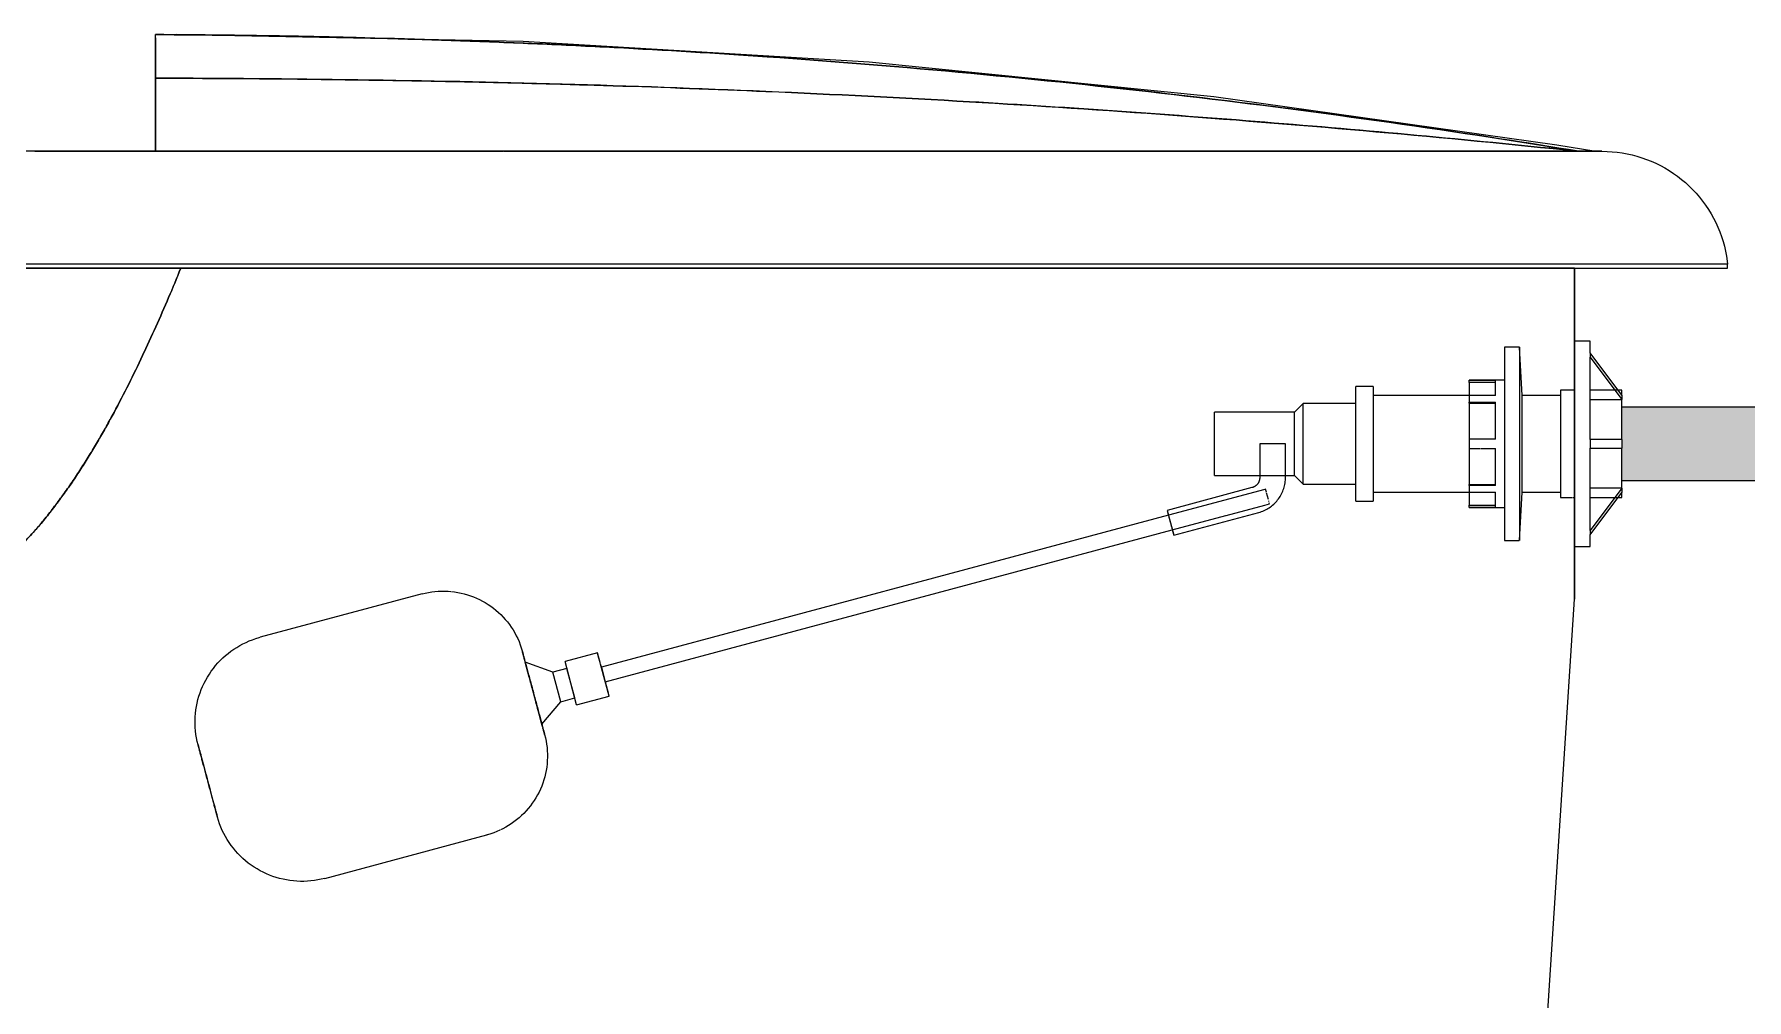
# Model space of a CAD drawing. Header units: metres. Extents: x -24.8 to 3.4, y -2.1 to 25.8.
# Drawn here: x -4.032 to -3.447, y 3.83 to 4.16 of the extents above; entities that cross this region are included whole.
import ezdxf

# ---------------------------------------------------------------- set-up
doc = ezdxf.new("R2010")
doc.units = ezdxf.units.M
doc.layers.add('P-PIPE', color=7, linetype='Continuous', lineweight=5)
doc.layers.add('P-SANR-FIXT', color=7, linetype='Continuous', lineweight=5)

# ---------------------------------------------------------------- blocks, each defined once
blk = doc.blocks.new('Caixa D_Água de Fibra de Vidro - Fortlev - 500 L-3640297-BB')
at = {"layer": 'P-SANR-FIXT', "color": 254, "true_color": 0xd2d2d2}
for p, q in [((-10.31741, 4.15883), (-10.31741, 4.14497)), ((-10.3101, 4.16), (-10.30469, 4.15989)), ((-10.2994, 4.15979), (-10.29607, 4.15972)), ((-10.31741, 4.12), (-10.35865, 4.12)), ((-10.23753, 4.12), (-10.31741, 4.12)), ((-10.19862, 4.12), (-10.23746, 4.12)), ((-10.12419, 4.12), (-10.19844, 4.12)), ((-10.02348, 4.12), (-10.12419, 4.12)), ((-9.93821, 4.12), (-10.02348, 4.12)), ((-9.8384, 4.12), (-9.93806, 4.12)), ((-9.83108, 4.12), (-9.8384, 4.12)), ((-9.83203, 4.12), (-9.8315, 4.12)), ((-9.8266, 4.12), (-9.83108, 4.12)), ((-9.8251, 4.12), (-9.8266, 4.12)), ((-10.49149, 4.08), (-10.30871, 4.08)), ((-9.83241, 4.08), (-10.30871, 4.08)), ((-9.83216, 4.08), (-9.7801, 4.08)), ((-9.90121, 4.03963), (-9.90721, 4.03963)), ((-9.90721, 4.02), (-9.90721, 4.03963)), ((-9.90121, 4.03963), (-9.90121, 4.02)), ((-9.92521, 4.03376), (-9.92815, 4.03082)), ((-9.90721, 4.03376), (-9.92521, 4.03376)), ((-9.92521, 4.02), (-9.92521, 4.03376)), ((-9.92815, 4.03082), (-9.95541, 4.03082)), ((-9.95541, 4.02), (-9.95541, 4.03082)), ((-9.92815, 4.02), (-9.92815, 4.03082)), ((-9.95541, 4.00918), (-9.95541, 4.02)), ((-9.92815, 4.00918), (-9.92815, 4.02)), ((-9.92521, 4.00624), (-9.92521, 4.02)), ((-9.90721, 4.00037), (-9.90721, 4.02)), ((-9.90121, 4.02), (-9.90121, 4.00037)), ((-9.95541, 4.00918), (-9.95065, 4.00918)), ((-9.95058, 4.00918), (-9.92815, 4.00918)), ((-9.94001, 4.01401), (-9.94001, 4.00847)), ((-9.93122, 4.00847), (-9.93122, 4.01401)), ((-9.92815, 4.00918), (-9.92521, 4.00624)), ((-9.94265, 4.00503), (-9.97168, 3.99725)), ((-9.9313, 4.00713), (-9.93125, 4.00762)), ((-9.92521, 4.00624), (-9.90721, 4.00624)), ((-9.97168, 3.99725), (-9.97054, 3.99301)), ((-9.93829, 3.99903), (-9.93665, 3.99947)), ((-9.90721, 4.00037), (-9.90121, 4.00037)), ((-9.97123, 3.99559), (-10.16498, 3.94367)), ((-9.97054, 3.99301), (-9.9694, 3.98877)), ((-9.9694, 3.98877), (-9.94037, 3.99655)), ((-10.16364, 3.93865), (-9.96988, 3.99057)), ((-10.22625, 3.96873), (-10.2816, 3.9539)), ((-10.1816, 3.94194), (-10.191, 3.94536)), ((-10.16629, 3.94856), (-10.1774, 3.94558)), ((-10.17344, 3.93079), (-10.1774, 3.94558)), ((-10.1653, 3.94486), (-10.16629, 3.94856)), ((-10.16233, 3.93376), (-10.16525, 3.94466)), ((-10.17677, 3.94324), (-10.1816, 3.94194)), ((-10.1789, 3.93184), (-10.1816, 3.94194)), ((-10.1789, 3.93184), (-10.17407, 3.93314)), ((-10.17344, 3.93079), (-10.16233, 3.93376)), ((-10.18532, 3.92418), (-10.1789, 3.93184)), ((-10.18487, 3.92248), (-10.18495, 3.92277)), ((-10.19228, 3.89293), (-10.19311, 3.89218)), ((-10.18997, 3.89537), (-10.1907, 3.89452)), ((-10.25952, 3.87149), (-10.20417, 3.88632))]:
    blk.add_line(p, q, dxfattribs=at)
at = {"layer": 'P-SANR-FIXT', "color": 7, "true_color": 0xefefef}
for p, q in [((-10.31741, 4.15883), (-10.31741, 4.14497)), ((-10.31741, 4.12), (-10.35865, 4.12)), ((-10.23747, 4.12), (-10.31741, 4.12)), ((-10.19853, 4.12), (-10.2374, 4.12)), ((-10.07873, 4.12), (-10.19835, 4.12)), ((-10.04884, 4.12), (-10.07873, 4.12)), ((-9.99351, 4.12), (-10.04884, 4.12)), ((-9.93808, 4.12), (-9.99351, 4.12)), ((-9.84641, 4.12), (-9.93794, 4.12)), ((-9.83108, 4.12), (-9.84632, 4.12)), ((-9.8251, 4.12), (-9.83108, 4.12)), ((-10.5236, 4.08), (-9.9935, 4.08)), ((-10.5236, 4.08), (-10.23651, 4.08)), ((-9.93154, 4.08147), (-10.4001, 4.08147)), ((-10.23651, 4.08), (-10.1226, 4.08)), ((-10.1226, 4.08), (-10.0226, 4.08)), ((-10.0226, 4.08), (-9.9935, 4.08)), ((-9.99326, 4.08), (-9.8513, 4.08)), ((-9.99326, 4.08), (-9.91946, 4.08)), ((-9.7801, 4.08147), (-9.93154, 4.08147)), ((-9.91946, 4.08), (-9.84665, 4.08)), ((-9.8513, 4.08), (-9.8451, 4.08)), ((-9.84665, 4.08), (-9.8451, 4.08)), ((-9.83241, 4.08), (-9.84477, 4.08)), ((-9.84475, 4.08), (-9.83216, 4.08)), ((-9.90721, 4.03388), (-9.90721, 4.03963)), ((-9.90121, 4.03963), (-9.90121, 4.0368)), ((-9.90721, 4.02), (-9.90721, 4.03376)), ((-9.95541, 4.02), (-9.95541, 4.03082)), ((-9.95541, 4.00918), (-9.95541, 4.02)), ((-9.94001, 4.02), (-9.94001, 4.01401)), ((-9.93122, 4.01401), (-9.93122, 4.02)), ((-9.90721, 4.01474), (-9.90721, 4.02)), ((-9.90721, 4.00624), (-9.90721, 4.01474)), ((-9.93829, 4.00442), (-9.97123, 3.99559)), ((-9.93799, 4.0045), (-9.93828, 4.00442)), ((-9.9379, 4.00416), (-9.93799, 4.0045)), ((-9.93772, 4.00347), (-9.93789, 4.00412)), ((-9.93704, 4.00095), (-9.93765, 4.00324)), ((-9.90721, 4.00037), (-9.90721, 4.00612)), ((-9.90121, 4.0032), (-9.90121, 4.00037)), ((-9.97168, 3.99725), (-9.97124, 3.99561)), ((-9.95151, 3.99549), (-9.93829, 3.99903)), ((-9.93686, 4.00027), (-9.93694, 4.00058)), ((-9.93665, 3.99947), (-9.93674, 3.99981)), ((-9.96988, 3.99057), (-9.95156, 3.99548)), ((-9.96988, 3.99056), (-9.9694, 3.98877)), ((-10.18962, 3.94022), (-10.191, 3.94536)), ((-10.17682, 3.94341), (-10.1774, 3.94558)), ((-10.16603, 3.94757), (-10.16629, 3.94856)), ((-10.1653, 3.94486), (-10.16603, 3.94757)), ((-10.165, 3.94374), (-10.16525, 3.94466)), ((-10.18674, 3.92948), (-10.18958, 3.94007)), ((-10.17407, 3.93314), (-10.17677, 3.94324)), ((-10.16498, 3.94367), (-10.16364, 3.93865)), ((-10.1626, 3.93476), (-10.16362, 3.93859)), ((-10.17344, 3.93079), (-10.17402, 3.93296)), ((-10.16233, 3.93376), (-10.1626, 3.93476)), ((-10.18532, 3.92418), (-10.1867, 3.92932))]:
    blk.add_line(p, q, dxfattribs=at)
at = {"layer": 'P-SANR-FIXT', "color": 8, "true_color": 0x808080}
for p, q in [((-10.30469, 4.15989), (-10.2994, 4.15979)), ((-9.7801, 4.08147), (-11.0201, 4.08147)), ((-11.0201, 4.08), (-9.7801, 4.08)), ((-9.7801, 4.08), (-9.7801, 4.08147)), ((-9.84385, 3.79), (-9.83241, 3.96696))]:
    blk.add_line(p, q, dxfattribs=at)
at = {"layer": 'P-SANR-FIXT', "color": 7, "true_color": 0xf9f9f9}
for p, q in [((-10.74632, 4.08), (-9.9935, 4.08)), ((-10.30871, 4.08), (-10.49149, 4.08)), ((-10.05406, 4.08), (-10.30871, 4.08)), ((-10.02274, 4.08), (-10.0538, 4.08)), ((-9.99351, 4.08), (-10.0226, 4.08)), ((-9.96625, 4.08), (-9.99325, 4.08)), ((-9.99323, 4.08), (-9.84475, 4.08)), ((-9.84477, 4.08), (-9.96618, 4.08)), ((-9.92521, 4.02), (-9.92521, 4.03376)), ((-9.90721, 4.02991), (-9.90721, 4.03377)), ((-9.90721, 4.02766), (-9.90721, 4.03376)), ((-9.92815, 4.02), (-9.92815, 4.03082)), ((-9.90721, 4.02751), (-9.90721, 4.02965)), ((-9.90721, 4.02), (-9.90721, 4.02764)), ((-9.90721, 4.02), (-9.90721, 4.0275)), ((-9.93562, 4.02), (-9.94001, 4.02)), ((-9.93122, 4.02), (-9.93562, 4.02)), ((-9.92815, 4.00918), (-9.92815, 4.02)), ((-9.92521, 4.00624), (-9.92521, 4.02)), ((-9.90721, 4.0125), (-9.90721, 4.02)), ((-9.90721, 4.01236), (-9.90721, 4.02)), ((-9.90721, 4.00623), (-9.90721, 4.01249)), ((-9.90721, 4.00624), (-9.90721, 4.01234)), ((-9.9379, 4.00416), (-9.93799, 4.0045)), ((-9.93772, 4.00347), (-9.93789, 4.00412)), ((-9.93704, 4.00095), (-9.93765, 4.00324)), ((-9.93686, 4.00027), (-9.93694, 4.00058)), ((-9.93665, 3.99947), (-9.93674, 3.99981)), ((-9.97104, 3.99487), (-9.97092, 3.99442)), ((-9.97083, 3.99411), (-9.97076, 3.99382)), ((-9.97073, 3.99373), (-9.97063, 3.99337)), ((-9.97054, 3.99301), (-9.97041, 3.99252)), ((-9.97038, 3.99242), (-9.97025, 3.99191)), ((-9.97022, 3.99182), (-9.9701, 3.99137)), ((-9.97008, 3.99129), (-9.96999, 3.99096)), ((-10.18962, 3.94022), (-10.191, 3.94536)), ((-10.18674, 3.92948), (-10.18958, 3.94007)), ((-10.1789, 3.93184), (-10.1816, 3.94194)), ((-10.17402, 3.93296), (-10.17682, 3.94341)), ((-10.17407, 3.93314), (-10.17677, 3.94324)), ((-10.16498, 3.94367), (-10.16364, 3.93865)), ((-10.16382, 3.93932), (-10.16491, 3.9434)), ((-10.18532, 3.92418), (-10.1867, 3.92932))]:
    blk.add_line(p, q, dxfattribs=at)
at = {"layer": 'P-SANR-FIXT', "color": 7, "true_color": 0xfcfcfc}
for p, q in [((-9.93562, 4.02), (-9.94001, 4.02)), ((-9.93122, 4.02), (-9.93562, 4.02))]:
    blk.add_line(p, q, dxfattribs=at)
at = {"layer": 'P-SANR-FIXT', "color": 8, "true_color": 0x808080, "flags": 128}
for points in [[(-10.29607, 4.15972), (-10.19172, 4.15763), (-10.07353, 4.15053), (-9.95571, 4.13871), (-9.83847, 4.12219), (-9.8251, 4.12)], [(-9.82305, 4.12), (-9.82351, 4.12), (-9.82489, 4.12), (-9.8272, 4.12), (-9.83042, 4.12), (-9.83455, 4.12), (-9.83959, 4.12), (-9.84552, 4.12), (-9.85234, 4.12), (-9.86004, 4.12), (-9.8686, 4.12), (-9.87801, 4.12), (-9.88826, 4.12), (-9.89932, 4.12), (-9.91119, 4.12), (-9.92384, 4.12), (-9.93725, 4.12), (-9.9514, 4.12), (-9.96627, 4.12), (-9.98183, 4.12), (-9.99806, 4.12), (-10.01494, 4.12), (-10.03243, 4.12), (-10.05051, 4.12), (-10.06915, 4.12), (-10.08832, 4.12), (-10.10799, 4.12), (-10.12812, 4.12), (-10.14869, 4.12), (-10.16966, 4.12), (-10.191, 4.12), (-10.21268, 4.12), (-10.23465, 4.12), (-10.25689, 4.12), (-10.27936, 4.12), (-10.30202, 4.12), (-10.32484, 4.12), (-10.34778, 4.12), (-10.3708, 4.12)], [(-9.8315, 4.12), (-9.82882, 4.12), (-9.82602, 4.12), (-9.82414, 4.12), (-9.82318, 4.12), (-9.82305, 4.12)], [(-9.82305, 4.12), (-9.82132, 4.11997), (-9.8196, 4.11986), (-9.81788, 4.11969), (-9.81617, 4.11945), (-9.81447, 4.11914), (-9.81278, 4.11876), (-9.81111, 4.11832), (-9.80946, 4.11781), (-9.80783, 4.11723), (-9.80622, 4.11659), (-9.80465, 4.11589), (-9.8031, 4.11512), (-9.80158, 4.11429), (-9.8001, 4.1134), (-9.79865, 4.11245), (-9.79725, 4.11145), (-9.79588, 4.11039), (-9.79456, 4.10928), (-9.79329, 4.10811), (-9.79206, 4.1069), (-9.79088, 4.10563), (-9.78975, 4.10432), (-9.78868, 4.10297), (-9.78766, 4.10157), (-9.7867, 4.10014), (-9.78579, 4.09867), (-9.78495, 4.09716), (-9.78416, 4.09562), (-9.78344, 4.09405), (-9.78278, 4.09245), (-9.78219, 4.09083), (-9.78166, 4.08918), (-9.7812, 4.08752), (-9.7808, 4.08584), (-9.78047, 4.08414), (-9.78022, 4.08243), (-9.7801, 4.08147)]]:
    blk.add_lwpolyline(points, dxfattribs=at)
at = {"layer": 'P-SANR-FIXT', "color": 7, "true_color": 0xefefef, "flags": 128}
for points in [[(-10.35865, 4.12), (-10.33721, 4.12), (-10.31432, 4.12), (-10.29157, 4.12), (-10.26899, 4.12), (-10.24663, 4.12), (-10.23753, 4.12)], [(-10.23746, 4.12), (-10.2245, 4.12), (-10.20266, 4.12), (-10.19862, 4.12)], [(-10.19844, 4.12), (-10.18114, 4.12), (-10.15996, 4.12), (-10.13917, 4.12), (-10.1188, 4.12), (-10.09887, 4.12), (-10.07943, 4.12), (-10.0605, 4.12), (-10.04212, 4.12), (-10.02431, 4.12), (-10.0071, 4.12), (-9.99051, 4.12), (-9.97459, 4.12), (-9.95934, 4.12), (-9.9448, 4.12), (-9.93829, 4.12)], [(-9.93815, 4.12), (-9.93099, 4.12), (-9.91792, 4.12), (-9.90563, 4.12), (-9.89413, 4.12), (-9.88344, 4.12), (-9.87358, 4.12), (-9.86455, 4.12), (-9.85639, 4.12)], [(-9.85639, 4.12), (-9.84909, 4.12), (-9.84268, 4.12)], [(-9.84268, 4.12), (-9.83716, 4.12), (-9.83254, 4.12), (-9.83203, 4.12)], [(-10.18925, 3.93883), (-10.1891, 3.93829), (-10.18896, 3.93773)], [(-10.18889, 3.93748), (-10.18881, 3.93718), (-10.18866, 3.93662), (-10.18851, 3.93606), (-10.18835, 3.93549), (-10.1882, 3.93492)], [(-10.18816, 3.93477), (-10.18805, 3.93436), (-10.1879, 3.93379), (-10.18775, 3.93323), (-10.1876, 3.93267), (-10.18745, 3.93211)], [(-10.18744, 3.93206), (-10.1873, 3.93155), (-10.18715, 3.93101), (-10.18701, 3.93046)]]:
    blk.add_lwpolyline(points, dxfattribs=at)
at = {"layer": 'P-SANR-FIXT', "color": 254, "true_color": 0xd2d2d2, "flags": 128}
for points in [[(-9.9413, 4.00573), (-9.94141, 4.00564), (-9.94153, 4.00556), (-9.94165, 4.00548), (-9.94177, 4.0054), (-9.94189, 4.00533), (-9.94202, 4.00527), (-9.94215, 4.00521), (-9.94228, 4.00515), (-9.94241, 4.0051), (-9.94255, 4.00506), (-9.94265, 4.00503)], [(-9.94109, 4.00592), (-9.94119, 4.00582), (-9.9413, 4.00573)], [(-9.94001, 4.00847), (-9.94001, 4.00833), (-9.94002, 4.00819), (-9.94003, 4.00805), (-9.94005, 4.00791), (-9.94008, 4.00777), (-9.94011, 4.00763), (-9.94015, 4.00749), (-9.94019, 4.00735), (-9.94024, 4.00722), (-9.94029, 4.00709), (-9.94035, 4.00696), (-9.94041, 4.00683), (-9.94048, 4.0067), (-9.94055, 4.00658), (-9.94063, 4.00646), (-9.94071, 4.00635), (-9.9408, 4.00623), (-9.94089, 4.00612), (-9.94099, 4.00602), (-9.94109, 4.00592)], [(-9.9372, 3.99789), (-9.93678, 3.99816), (-9.93638, 3.99844), (-9.93598, 3.99873), (-9.9356, 3.99904), (-9.93523, 3.99937), (-9.93487, 3.99971), (-9.93453, 4.00007), (-9.9342, 4.00043), (-9.93388, 4.00082), (-9.93359, 4.00121), (-9.9333, 4.00161), (-9.93304, 4.00203), (-9.93279, 4.00246), (-9.93256, 4.00289), (-9.93234, 4.00334), (-9.93214, 4.00379), (-9.93197, 4.00425), (-9.93181, 4.00472), (-9.93167, 4.00519), (-9.93154, 4.00567), (-9.93144, 4.00615), (-9.93136, 4.00664), (-9.9313, 4.00713)], [(-9.93125, 4.00762), (-9.93123, 4.00812), (-9.93122, 4.00847)], [(-9.94037, 3.99655), (-9.9399, 3.99668), (-9.93943, 3.99684), (-9.93897, 3.99701), (-9.93851, 3.99721), (-9.93807, 3.99742), (-9.93763, 3.99765), (-9.9372, 3.99789)], [(-10.22625, 3.96873), (-10.22516, 3.969), (-10.22406, 3.96922), (-10.22296, 3.9694)], [(-10.22296, 3.9694), (-10.22185, 3.96954), (-10.22073, 3.96963), (-10.21961, 3.96968), (-10.21849, 3.96968), (-10.21737, 3.96964), (-10.21646, 3.96957)], [(-10.21626, 3.96955), (-10.21514, 3.96942), (-10.21404, 3.96924), (-10.21294, 3.96902), (-10.21185, 3.96876), (-10.21078, 3.96845), (-10.20971, 3.9681), (-10.20866, 3.96771), (-10.20763, 3.96727), (-10.20662, 3.9668), (-10.20562, 3.96628), (-10.20465, 3.96573), (-10.2037, 3.96513), (-10.20277, 3.9645), (-10.20187, 3.96383), (-10.201, 3.96313), (-10.20016, 3.9624), (-10.19935, 3.96163), (-10.19856, 3.96082), (-10.19782, 3.95999), (-10.1971, 3.95913), (-10.19642, 3.95824), (-10.19578, 3.95732), (-10.19517, 3.95638), (-10.1946, 3.95542)], [(-10.30125, 3.9371), (-10.30075, 3.93819), (-10.30019, 3.93926), (-10.2996, 3.9403), (-10.29896, 3.94132), (-10.29829, 3.94231), (-10.29757, 3.94327), (-10.29682, 3.94421), (-10.29603, 3.94511), (-10.29521, 3.94598), (-10.29435, 3.94682), (-10.29345, 3.94762), (-10.29253, 3.94839), (-10.29158, 3.94911), (-10.2906, 3.9498), (-10.28959, 3.95045), (-10.28855, 3.95106), (-10.2875, 3.95163), (-10.28642, 3.95216), (-10.28532, 3.95264), (-10.2842, 3.95307), (-10.28307, 3.95347), (-10.28192, 3.95381), (-10.2816, 3.9539)], [(-10.1946, 3.95542), (-10.19407, 3.95443), (-10.19358, 3.95342), (-10.19313, 3.9524), (-10.19272, 3.95135), (-10.19236, 3.9503), (-10.19204, 3.94922), (-10.19196, 3.94893)], [(-10.19196, 3.94893), (-10.19195, 3.94892), (-10.19194, 3.94889), (-10.19193, 3.94883), (-10.19191, 3.94875), (-10.19188, 3.94865), (-10.19185, 3.94853)], [(-10.19174, 3.94811), (-10.19178, 3.94829), (-10.19183, 3.94845), (-10.19186, 3.94858), (-10.19189, 3.9487), (-10.19192, 3.94879), (-10.19194, 3.94886), (-10.19195, 3.9489), (-10.19196, 3.94893), (-10.19196, 3.94893)], [(-10.19185, 3.94853), (-10.19181, 3.94838), (-10.19176, 3.94821)], [(-10.19176, 3.94821), (-10.19171, 3.94802), (-10.19166, 3.94781), (-10.19159, 3.94758), (-10.19153, 3.94733), (-10.19145, 3.94706), (-10.19138, 3.94677), (-10.19129, 3.94646), (-10.19121, 3.94613), (-10.19111, 3.94578), (-10.19101, 3.94542), (-10.19091, 3.94504), (-10.19081, 3.94464), (-10.19069, 3.94422), (-10.19058, 3.94379), (-10.19046, 3.94335), (-10.19034, 3.94289), (-10.19021, 3.94242), (-10.19008, 3.94194), (-10.18995, 3.94145), (-10.18982, 3.94094), (-10.18968, 3.94043), (-10.18954, 3.9399), (-10.18939, 3.93937), (-10.18925, 3.93883)], [(-10.19116, 3.94594), (-10.19125, 3.94628), (-10.19133, 3.9466), (-10.19141, 3.9469), (-10.19149, 3.94719), (-10.19156, 3.94745), (-10.19162, 3.94769), (-10.19168, 3.94791), (-10.19174, 3.94811)], [(-10.19027, 3.94264), (-10.19039, 3.9431), (-10.19052, 3.94356), (-10.19063, 3.94399), (-10.19075, 3.94442), (-10.19086, 3.94482), (-10.19096, 3.94521), (-10.19106, 3.94559), (-10.19116, 3.94594)], [(-10.1896, 3.94014), (-10.18974, 3.94066), (-10.18988, 3.94117), (-10.19001, 3.94167), (-10.19014, 3.94216), (-10.19027, 3.94264)], [(-10.18503, 3.92309), (-10.18512, 3.92341), (-10.18521, 3.92376), (-10.18531, 3.92413), (-10.18541, 3.92451), (-10.18552, 3.92491), (-10.18563, 3.92532), (-10.18574, 3.92575), (-10.18586, 3.92619), (-10.18599, 3.92665), (-10.18611, 3.92712), (-10.18624, 3.9276), (-10.18637, 3.9281), (-10.18651, 3.9286), (-10.18665, 3.92912), (-10.18679, 3.92964), (-10.18693, 3.93017), (-10.18707, 3.93071), (-10.18722, 3.93126), (-10.18737, 3.93181), (-10.18752, 3.93237), (-10.18767, 3.93292), (-10.18782, 3.93349), (-10.18797, 3.93405), (-10.18812, 3.93462), (-10.18827, 3.93519), (-10.18842, 3.93575), (-10.18858, 3.93631), (-10.18873, 3.93688), (-10.18888, 3.93743), (-10.18902, 3.93799), (-10.18917, 3.93854), (-10.18932, 3.93908), (-10.18946, 3.93962), (-10.1896, 3.94014)], [(-10.30282, 3.91716), (-10.30311, 3.91832), (-10.30335, 3.9195), (-10.30354, 3.92068), (-10.30368, 3.92187), (-10.30378, 3.92307), (-10.30383, 3.92427), (-10.30384, 3.92547), (-10.30379, 3.92666), (-10.3037, 3.92786), (-10.30355, 3.92905), (-10.30337, 3.93024), (-10.30313, 3.93141), (-10.30285, 3.93258), (-10.30252, 3.93373), (-10.30214, 3.93487), (-10.30172, 3.936), (-10.30125, 3.9371)], [(-10.18701, 3.93046), (-10.18686, 3.92993), (-10.18672, 3.9294), (-10.18658, 3.92888), (-10.18645, 3.92837), (-10.18631, 3.92787), (-10.18618, 3.92738), (-10.18605, 3.9269), (-10.18593, 3.92644), (-10.18581, 3.92599), (-10.18569, 3.92555)], [(-10.18569, 3.92555), (-10.18558, 3.92513), (-10.18547, 3.92472), (-10.18536, 3.92433), (-10.18526, 3.92396), (-10.18517, 3.9236), (-10.18508, 3.92326), (-10.18499, 3.92294)], [(-10.18491, 3.92264), (-10.18484, 3.92236), (-10.18477, 3.92209), (-10.1847, 3.92185), (-10.18464, 3.92163), (-10.18459, 3.92143)], [(-10.18438, 3.92066), (-10.1844, 3.92071), (-10.18442, 3.92079), (-10.18444, 3.92089), (-10.18448, 3.92102), (-10.18452, 3.92116), (-10.18456, 3.92133), (-10.18461, 3.92152), (-10.18467, 3.92173), (-10.18473, 3.92196), (-10.1848, 3.92221), (-10.18487, 3.92248)], [(-10.18459, 3.92143), (-10.18454, 3.92125), (-10.1845, 3.92109), (-10.18446, 3.92096), (-10.18443, 3.92085), (-10.18441, 3.92075), (-10.18439, 3.92069), (-10.18438, 3.92064), (-10.18437, 3.92062), (-10.18437, 3.92061)], [(-10.29911, 3.90333), (-10.29924, 3.90382), (-10.29938, 3.90431), (-10.29951, 3.9048), (-10.29964, 3.90528), (-10.29977, 3.90577), (-10.2999, 3.90626), (-10.30003, 3.90675), (-10.30016, 3.90723), (-10.30029, 3.90771), (-10.30041, 3.90818), (-10.30054, 3.90865), (-10.30066, 3.90911), (-10.30078, 3.90957), (-10.30091, 3.91002), (-10.30102, 3.91046), (-10.30114, 3.91089), (-10.30125, 3.91131), (-10.30136, 3.91172), (-10.30147, 3.91212), (-10.30157, 3.91251), (-10.30168, 3.91289), (-10.30177, 3.91326), (-10.30187, 3.91361), (-10.30196, 3.91394), (-10.30204, 3.91427), (-10.30213, 3.91458), (-10.30221, 3.91487), (-10.30228, 3.91514), (-10.30235, 3.91541), (-10.30241, 3.91565), (-10.30248, 3.91588), (-10.30253, 3.91608), (-10.30258, 3.91628), (-10.30263, 3.91645), (-10.30267, 3.9166), (-10.30271, 3.91674), (-10.30274, 3.91686), (-10.30276, 3.91695), (-10.30279, 3.91703), (-10.3028, 3.91709), (-10.30281, 3.91713), (-10.30282, 3.91715), (-10.30282, 3.91716)], [(-10.30282, 3.91716), (-10.30282, 3.91715), (-10.30281, 3.91712), (-10.30279, 3.91707), (-10.30278, 3.917), (-10.30275, 3.91691), (-10.30272, 3.9168), (-10.30269, 3.91668), (-10.30265, 3.91653), (-10.30261, 3.91637), (-10.30256, 3.91619), (-10.30251, 3.91599), (-10.30245, 3.91577), (-10.30238, 3.91554), (-10.30232, 3.91529), (-10.30225, 3.91502), (-10.30217, 3.91474)], [(-10.18437, 3.92061), (-10.18437, 3.92062), (-10.18438, 3.92066)], [(-10.18437, 3.92061), (-10.1841, 3.91952), (-10.18388, 3.91843), (-10.1837, 3.91732), (-10.18356, 3.91621), (-10.18347, 3.91509), (-10.18342, 3.91398), (-10.18342, 3.91286), (-10.18346, 3.91174), (-10.18355, 3.91062), (-10.18368, 3.90951), (-10.18386, 3.9084), (-10.18408, 3.9073), (-10.18434, 3.90622)], [(-10.30217, 3.91474), (-10.30209, 3.91444), (-10.302, 3.91412), (-10.30192, 3.91379), (-10.30182, 3.91345), (-10.30173, 3.91309), (-10.30163, 3.91272), (-10.30153, 3.91234), (-10.30142, 3.91194), (-10.30131, 3.91153), (-10.3012, 3.91112), (-10.30109, 3.91069), (-10.30097, 3.91026), (-10.30085, 3.90981), (-10.30073, 3.90936), (-10.30061, 3.9089), (-10.30048, 3.90843), (-10.30035, 3.90796), (-10.30023, 3.90749), (-10.3001, 3.90701), (-10.29997, 3.90652), (-10.29984, 3.90604), (-10.29971, 3.90555), (-10.29958, 3.90506), (-10.29945, 3.90457), (-10.29932, 3.90408), (-10.29918, 3.9036), (-10.29905, 3.90311)], [(-10.18434, 3.90622), (-10.18465, 3.90514), (-10.185, 3.90408), (-10.18539, 3.90303), (-10.18583, 3.90199), (-10.1863, 3.90098), (-10.18682, 3.89999), (-10.18737, 3.89901), (-10.18797, 3.89806), (-10.1886, 3.89714), (-10.18926, 3.89624), (-10.18997, 3.89537)], [(-10.29648, 3.89348), (-10.29652, 3.89367), (-10.29658, 3.89386), (-10.29664, 3.89408), (-10.2967, 3.89432), (-10.29677, 3.89457), (-10.29684, 3.89484), (-10.29691, 3.89512), (-10.29699, 3.89542), (-10.29708, 3.89573), (-10.29717, 3.89606), (-10.29726, 3.89641), (-10.29735, 3.89677), (-10.29745, 3.89714), (-10.29756, 3.89752), (-10.29766, 3.89791), (-10.29777, 3.89832), (-10.29788, 3.89874), (-10.298, 3.89916), (-10.29811, 3.8996), (-10.29823, 3.90004), (-10.29835, 3.9005), (-10.29848, 3.90096), (-10.2986, 3.90142), (-10.29873, 3.90189), (-10.29886, 3.90237), (-10.29898, 3.90285), (-10.29911, 3.90333)], [(-10.29905, 3.90311), (-10.29893, 3.90263), (-10.2988, 3.90215), (-10.29867, 3.90168), (-10.29854, 3.90121), (-10.29842, 3.90074), (-10.2983, 3.90029), (-10.29818, 3.89984), (-10.29806, 3.8994), (-10.29794, 3.89897), (-10.29783, 3.89854), (-10.29772, 3.89813), (-10.29761, 3.89773), (-10.29751, 3.89734), (-10.29741, 3.89696), (-10.29731, 3.8966), (-10.29722, 3.89625), (-10.29713, 3.89591), (-10.29704, 3.89559), (-10.29696, 3.89528), (-10.29688, 3.89499)], [(-10.29688, 3.89499), (-10.2968, 3.89471), (-10.29673, 3.89445), (-10.29667, 3.89421), (-10.29661, 3.89398)], [(-10.29661, 3.89398), (-10.29655, 3.89377), (-10.2965, 3.89358), (-10.29645, 3.89341), (-10.29641, 3.89325), (-10.29638, 3.89312), (-10.29635, 3.893), (-10.29632, 3.8929), (-10.2963, 3.89282), (-10.29628, 3.89276), (-10.29627, 3.89272), (-10.29627, 3.8927), (-10.29627, 3.8927)], [(-10.29627, 3.8927), (-10.29627, 3.89271), (-10.29628, 3.89274), (-10.29629, 3.89279), (-10.29631, 3.89286), (-10.29633, 3.89294), (-10.29636, 3.89305), (-10.29639, 3.89318), (-10.29643, 3.89332), (-10.29648, 3.89348)], [(-10.28918, 3.87996), (-10.28999, 3.88085), (-10.29075, 3.88177), (-10.29148, 3.88273), (-10.29217, 3.88371), (-10.29282, 3.88472), (-10.29343, 3.88575), (-10.294, 3.88681), (-10.29452, 3.88789), (-10.29501, 3.88899), (-10.29544, 3.8901), (-10.29583, 3.89124), (-10.29618, 3.89239), (-10.29627, 3.8927)], [(-10.19311, 3.89218), (-10.19397, 3.89146), (-10.19486, 3.89078), (-10.19578, 3.89014), (-10.19672, 3.88953), (-10.19768, 3.88896), (-10.19867, 3.88843), (-10.19941, 3.88808)], [(-10.1907, 3.89452), (-10.19147, 3.89371), (-10.19228, 3.89293)], [(-10.19968, 3.88794), (-10.2007, 3.8875), (-10.20174, 3.88709), (-10.2028, 3.88672), (-10.20388, 3.8864), (-10.20417, 3.88632)], [(-10.28056, 3.87356), (-10.28162, 3.87411), (-10.28267, 3.87471), (-10.28368, 3.87534), (-10.28467, 3.87602), (-10.28564, 3.87673), (-10.28657, 3.87748), (-10.28748, 3.87827), (-10.28835, 3.8791), (-10.28918, 3.87996)], [(-10.26543, 3.87052), (-10.26663, 3.87047), (-10.26783, 3.87047), (-10.26903, 3.87052), (-10.27023, 3.87061), (-10.27142, 3.87075), (-10.27261, 3.87094), (-10.27378, 3.87118), (-10.27495, 3.87146), (-10.2761, 3.87179), (-10.27724, 3.87216), (-10.27836, 3.87258), (-10.27947, 3.87305), (-10.28056, 3.87356)], [(-10.25952, 3.87149), (-10.26069, 3.8712), (-10.26186, 3.87096), (-10.26305, 3.87077), (-10.26424, 3.87062), (-10.26543, 3.87052)]]:
    blk.add_lwpolyline(points, dxfattribs=at)
at = {"layer": 'P-SANR-FIXT', "color": 8, "true_color": 0x808080}
for points, knots in [([(-10.31741, 4.15988), (-10.30015, 4.1598), (-10.27417, 4.15947), (-10.23937, 4.15864), (-10.21309, 4.15782), (-10.18679, 4.15678), (-10.15187, 4.1551), (-10.10248, 4.15211), (-10.03869, 4.14693), (-9.94612, 4.13724), (-9.87699, 4.12755), (-9.83108, 4.12)], [-1, -1, -1, -1, -0.892857, -0.839286, -0.785714, -0.732143, -0.678571, -0.571429, -0.428571, -0.285714, 0, 0, 0, 0]), ([(-10.31741, 4.12), (-10.31741, 4.12566), (-10.31741, 4.13576), (-10.31741, 4.14599), (-10.31741, 4.15257), (-10.31741, 4.15662), (-10.31741, 4.15907), (-10.31741, 4.15977), (-10.31741, 4.15988)], [-1, -1, -1, -1, -0.785714, -0.571429, -0.428571, -0.285714, -0.142857, 0, 0, 0, 0]), ([(-9.83108, 4.12), (-9.86569, 4.12362), (-9.935, 4.13005), (-10.02759, 4.13651), (-10.10875, 4.14062), (-10.17831, 4.14311), (-10.24842, 4.14456), (-10.29447, 4.14494), (-10.31741, 4.14497)], [-1, -1, -1, -1, -0.785714, -0.571429, -0.428571, -0.285714, -0.142857, 0, 0, 0, 0]), ([(-10.30871, 4.08), (-10.31142, 4.07329), (-10.31711, 4.05998), (-10.32481, 4.04359), (-10.33065, 4.03235), (-10.33412, 4.026), (-10.33683, 4.0213), (-10.33961, 4.01664), (-10.34247, 4.01202), (-10.34544, 4.00746), (-10.34804, 4.00377), (-10.35018, 4.00086), (-10.35235, 3.99795), (-10.35513, 3.99435), (-10.35805, 3.99088), (-10.36049, 3.98822), (-10.36239, 3.9863), (-10.36433, 3.98441), (-10.36698, 3.98189), (-10.37041, 3.97882), (-10.37402, 3.97604), (-10.37703, 3.97409), (-10.37896, 3.97301), (-10.38054, 3.97222), (-10.38217, 3.97144), (-10.3851, 3.97016), (-10.38946, 3.96858), (-10.39482, 3.96729), (-10.40007, 3.96679), (-10.40532, 3.96728), (-10.4107, 3.96857), (-10.41507, 3.97015), (-10.418, 3.97143), (-10.41963, 3.9722), (-10.42121, 3.97299), (-10.42315, 3.97407), (-10.42616, 3.97602), (-10.42977, 3.9788), (-10.4332, 3.98187), (-10.43585, 3.98439), (-10.43779, 3.98628), (-10.43969, 3.9882), (-10.44213, 3.99086), (-10.44505, 3.99433), (-10.44839, 3.99865), (-10.45163, 4.00302), (-10.45475, 4.00745), (-10.45772, 4.012), (-10.46058, 4.01663), (-10.46337, 4.02128), (-10.46607, 4.02598), (-10.46955, 4.03234), (-10.47539, 4.04359), (-10.48309, 4.05997), (-10.48878, 4.07328), (-10.49149, 4.08)], [-1, -1, -1, -1, -0.928571, -0.857143, -0.821429, -0.803571, -0.785714, -0.767857, -0.75, -0.732143, -0.714286, -0.705357, -0.696429, -0.678571, -0.660714, -0.651786, -0.642857, -0.633929, -0.625, -0.607143, -0.589286, -0.580357, -0.571429, -0.566964, -0.5625, -0.553571, -0.535714, -0.517857, -0.5, -0.482143, -0.464286, -0.446429, -0.4375, -0.433036, -0.428571, -0.419643, -0.410714, -0.392857, -0.375, -0.366071, -0.357143, -0.348214, -0.339286, -0.321429, -0.303571, -0.285714, -0.267857, -0.25, -0.232143, -0.214286, -0.196429, -0.178571, -0.142857, -0.071429, 0, 0, 0, 0]), ([(-9.83241, 3.96696), (-9.83241, 3.96719), (-9.83241, 3.96793), (-9.83241, 3.9695), (-9.83241, 3.9706), (-9.83241, 3.97151), (-9.83241, 3.97255), (-9.83241, 3.97413), (-9.83241, 3.97637), (-9.83241, 3.97887), (-9.83241, 3.98093), (-9.83241, 3.98249), (-9.83241, 3.98408), (-9.83241, 3.98629), (-9.83241, 3.98919), (-9.83241, 3.99282), (-9.83241, 3.9965), (-9.83241, 4.00024), (-9.83241, 4.00411), (-9.83241, 4.00804), (-9.83241, 4.01334), (-9.83241, 4.02009), (-9.83241, 4.03112), (-9.83241, 4.0452), (-9.83241, 4.06247), (-9.83241, 4.07413), (-9.83241, 4.08)], [-1, -1, -1, -1, -0.9375, -0.90625, -0.890625, -0.875, -0.859375, -0.84375, -0.8125, -0.78125, -0.765625, -0.75, -0.734375, -0.71875, -0.6875, -0.65625, -0.625, -0.59375, -0.5625, -0.53125, -0.5, -0.4375, -0.375, -0.25, -0.125, 0, 0, 0, 0])]:
    blk.add_open_spline(points, degree=3, knots=knots, dxfattribs=at)
at = {"layer": 'P-SANR-FIXT', "color": 7, "true_color": 0xf9f9f9}
for points in [[(-10.30579, 4.1598), (-10.30967, 4.15983), (-10.31354, 4.15986), (-10.31741, 4.15988)], [(-10.19137, 4.15694), (-10.20954, 4.1577), (-10.22774, 4.15831), (-10.24585, 4.15878)], [(-9.88876, 4.1289), (-9.8981, 4.13025), (-9.90745, 4.13155), (-9.9168, 4.13281)], [(-10.31287, 4.06997), (-10.31145, 4.0733), (-10.31007, 4.07664), (-10.30871, 4.08)], [(-10.31723, 4.06002), (-10.31575, 4.06333), (-10.31429, 4.06664), (-10.31287, 4.06997)], [(-10.32176, 4.05017), (-10.32022, 4.05344), (-10.31871, 4.05672), (-10.31723, 4.06002)], [(-10.32652, 4.04039), (-10.3249, 4.04363), (-10.32331, 4.04688), (-10.32177, 4.05016)], [(-10.33153, 4.03076), (-10.32982, 4.03395), (-10.32815, 4.03716), (-10.32652, 4.04039)], [(-10.33685, 4.02129), (-10.33593, 4.02285), (-10.33413, 4.02598), (-10.33239, 4.02916), (-10.33153, 4.03076)], [(-10.3425, 4.01202), (-10.34153, 4.01354), (-10.33962, 4.01663), (-10.33776, 4.01973), (-10.33685, 4.02129)], [(-10.34859, 4.00303), (-10.34753, 4.0045), (-10.34545, 4.00745), (-10.34347, 4.01049), (-10.3425, 4.01202)], [(-10.35517, 3.99436), (-10.35403, 3.99577), (-10.35181, 3.99865), (-10.34965, 4.00157), (-10.34859, 4.00303)]]:
    blk.add_open_spline(points, degree=3, dxfattribs=at)
at = {"layer": 'P-SANR-FIXT', "color": 7, "true_color": 0xefefef}
for points, knots in [([(-10.31741, 4.15883), (-10.31741, 4.15876), (-10.31741, 4.15845), (-10.31741, 4.15782), (-10.31741, 4.15678), (-10.31741, 4.1551), (-10.31741, 4.15211), (-10.31741, 4.14837), (-10.31741, 4.14564), (-10.31741, 4.14511)], [-0.8571429, -0.8571429, -0.8571429, -0.8571429, -0.8392857, -0.7857143, -0.7321429, -0.6785714, -0.5714286, -0.4285714, -0.3953177, -0.3953177, -0.3953177, -0.3953177]), ([(-10.31741, 4.14497), (-10.3002, 4.14494), (-10.27429, 4.14478), (-10.23957, 4.1443), (-10.21336, 4.14382), (-10.18711, 4.1432), (-10.15226, 4.14218), (-10.10294, 4.14033), (-10.03919, 4.1371), (-9.99288, 4.13404), (-9.96974, 4.13234)], [-1, -1, -1, -1, -0.8928571, -0.8392857, -0.7857143, -0.7321429, -0.6785714, -0.5714286, -0.4285714, -0.2857143, -0.2857143, -0.2857143, -0.2857143]), ([(-10.31741, 4.14459), (-10.31741, 4.14298), (-10.31741, 4.13624), (-10.31741, 4.12755), (-10.31741, 4.12)], [-0.38439, -0.38439, -0.38439, -0.38439, -0.2857143, 0, 0, 0, 0]), ([(-10.31741, 4.12), (-10.31741, 4.12362), (-10.31741, 4.13005), (-10.31741, 4.13651), (-10.31741, 4.14062), (-10.31741, 4.14311), (-10.31741, 4.14408), (-10.31741, 4.14441)], [-1, -1, -1, -1, -0.7857143, -0.5714286, -0.4285714, -0.2857143, -0.1428571, -0.1428571, -0.1428571, -0.1428571]), ([(-9.9168, 4.13281), (-9.92275, 4.13361), (-9.96168, 4.13872), (-10.0007, 4.14307), (-10.03383, 4.1462)], [-0.822575, -0.822575, -0.822575, -0.822575, -0.7857143, -0.5814637, -0.5814637, -0.5814637, -0.5814637]), ([(-9.83241, 4.05501), (-9.83241, 4.05175), (-9.83241, 4.04616), (-9.83241, 4.04063), (-9.83241, 4.03833)], [-0.8209545, -0.8209545, -0.8209545, -0.8209545, -0.75, -0.6989932, -0.6989932, -0.6989932, -0.6989932]), ([(-9.83241, 4.00148), (-9.83241, 4.00107), (-9.83241, 3.99939), (-9.83241, 3.99775), (-9.83241, 3.99651)], [-0.4162302, -0.4162302, -0.4162302, -0.4162302, -0.40625, -0.375, -0.375, -0.375, -0.375]), ([(-9.83241, 3.99651), (-9.83241, 3.99527), (-9.83241, 3.99282), (-9.83241, 3.98919), (-9.83241, 3.98653), (-9.83241, 3.98508), (-9.83241, 3.98475)], [-0.375, -0.375, -0.375, -0.375, -0.34375, -0.3125, -0.28125, -0.2719001, -0.2719001, -0.2719001, -0.2719001])]:
    blk.add_open_spline(points, degree=3, knots=knots, dxfattribs=at)
at = {"layer": 'P-SANR-FIXT', "color": 7, "true_color": 0xfdfdfd}
for points in [[(-10.29142, 4.15965), (-10.29622, 4.15971), (-10.30101, 4.15976), (-10.30579, 4.1598)], [(-10.262, 4.15916), (-10.26896, 4.1593), (-10.2759, 4.15943), (-10.28283, 4.15953)], [(-10.24585, 4.15878), (-10.24615, 4.15879), (-10.24646, 4.15879), (-10.24677, 4.1588)], [(-10.18132, 4.1565), (-10.18467, 4.15665), (-10.18801, 4.1568), (-10.19137, 4.15694)]]:
    blk.add_open_spline(points, degree=3, dxfattribs=at)
at = {"layer": 'P-SANR-FIXT', "color": 7, "true_color": 0xfefefe}
for points in [[(-10.28283, 4.15953), (-10.28569, 4.15958), (-10.28856, 4.15962), (-10.29142, 4.15965)], [(-10.254, 4.15898), (-10.25667, 4.15904), (-10.25934, 4.1591), (-10.262, 4.15916)], [(-10.24806, 4.15883), (-10.25004, 4.15888), (-10.25202, 4.15893), (-10.254, 4.15898)], [(-10.24677, 4.1588), (-10.2472, 4.15881), (-10.24763, 4.15882), (-10.24806, 4.15883)]]:
    blk.add_open_spline(points, degree=3, dxfattribs=at)
at = {"layer": 'P-SANR-FIXT', "color": 7, "true_color": 0xfcfcfc}
for points in [[(-10.17806, 4.15635), (-10.17915, 4.1564), (-10.18023, 4.15645), (-10.18132, 4.1565)], [(-9.88501, 4.12835), (-9.88626, 4.12854), (-9.88751, 4.12872), (-9.88876, 4.1289)]]:
    blk.add_open_spline(points, degree=3, dxfattribs=at)
at = {"layer": 'P-SANR-FIXT', "color": 7, "true_color": 0xefefef}
for points in [[(-10.10895, 4.15235), (-10.13195, 4.15395), (-10.15496, 4.15528), (-10.17806, 4.15635)], [(-9.96974, 4.13234), (-9.92345, 4.12893), (-9.87723, 4.12482), (-9.83108, 4.12)], [(-9.83108, 4.12), (-9.84903, 4.12295), (-9.86701, 4.12574), (-9.88501, 4.12835)]]:
    blk.add_open_spline(points, degree=3, dxfattribs=at)
at = {"layer": 'P-SANR-FIXT', "color": 7, "true_color": 0xf9f9f9}
for points, knots in [([(-10.03383, 4.1462), (-10.03546, 4.14636), (-10.06026, 4.14868), (-10.08531, 4.15071), (-10.10874, 4.15234), (-10.10895, 4.15235)], [-0.5814637, -0.5814637, -0.5814637, -0.5814637, -0.5714286, -0.4285714, -0.4272441, -0.4272441, -0.4272441, -0.4272441]), ([(-10.36242, 3.98628), (-10.36177, 3.98692), (-10.36051, 3.9882), (-10.35807, 3.99086), (-10.35632, 3.99294), (-10.35517, 3.99436)], [-0.35714286, -0.35714286, -0.35714286, -0.35714286, -0.34821429, -0.33928571, -0.32142857, -0.32142857, -0.32142857, -0.32142857])]:
    blk.add_open_spline(points, degree=3, knots=knots, dxfattribs=at)
at = {"layer": 'P-SANR-FIXT', "color": 254, "true_color": 0xd2d2d2}
for points, knots in [([(-10.31741, 4.14497), (-10.31741, 4.14494), (-10.31741, 4.14478), (-10.31741, 4.1443), (-10.31741, 4.14382), (-10.31741, 4.1432), (-10.31741, 4.14218), (-10.31741, 4.14033), (-10.31741, 4.1371), (-10.31741, 4.13099), (-10.31741, 4.12482), (-10.31741, 4.12)], [-1, -1, -1, -1, -0.892857, -0.839286, -0.785714, -0.732143, -0.678571, -0.571429, -0.428571, -0.285714, 0, 0, 0, 0]), ([(-9.83241, 4.08), (-9.83241, 4.07413), (-9.83241, 4.06578), (-9.83241, 4.0575), (-9.83241, 4.05501)], [-1, -1, -1, -1, -0.875, -0.8209545, -0.8209545, -0.8209545, -0.8209545]), ([(-9.83241, 3.98475), (-9.83241, 3.98453), (-9.83241, 3.98376), (-9.83241, 3.98249), (-9.83241, 3.98093), (-9.83241, 3.97887), (-9.83241, 3.97637), (-9.83241, 3.97413), (-9.83241, 3.97255), (-9.83241, 3.97186), (-9.83241, 3.97153)], [-0.2719001, -0.2719001, -0.2719001, -0.2719001, -0.265625, -0.25, -0.234375, -0.21875, -0.1875, -0.15625, -0.140625, -0.125, -0.125, -0.125, -0.125]), ([(-9.83241, 3.97153), (-9.83241, 3.97121), (-9.83241, 3.9706), (-9.83241, 3.9695), (-9.83241, 3.96793), (-9.83241, 3.96719), (-9.83241, 3.96696)], [-0.125, -0.125, -0.125, -0.125, -0.109375, -0.09375, -0.0625, 0, 0, 0, 0])]:
    blk.add_open_spline(points, degree=3, knots=knots, dxfattribs=at)
blk = doc.blocks.new('Adaptador Soldavel com Anel p Caixa Dagua - FORTLEV - Standard-V57-BB')
at = {"layer": 'P-PIPE', "color": 253, "true_color": 0xa6a6a6}
for p, q in [((-9.85121, 4.053), (-9.85641, 4.053)), ((-9.85641, 4.053), (-9.85641, 4.02)), ((-9.85037, 4.0365), (-9.85121, 4.053)), ((-9.85121, 4.053), (-9.85121, 4.02)), ((-9.83241, 4.05505), (-9.83241, 4.02)), ((-9.85641, 4.04178), (-9.86841, 4.04178)), ((-9.86841, 4.04178), (-9.86841, 4.04172)), ((-9.86841, 4.04094), (-9.86841, 4.04172)), ((-9.86841, 4.04172), (-9.85941, 4.04172)), ((-9.86841, 4.04094), (-9.86841, 4.03657)), ((-9.85941, 4.04094), (-9.86841, 4.04094)), ((-9.85941, 4.03648), (-9.85941, 4.04172)), ((-9.83241, 4.03838), (-9.83721, 4.03838)), ((-9.83721, 4.03838), (-9.83721, 4.02)), ((-9.86841, 4.0365), (-9.90121, 4.0365)), ((-9.86841, 4.03648), (-9.86841, 4.03423)), ((-9.85941, 4.03648), (-9.86841, 4.03648)), ((-9.86841, 4.03391), (-9.86841, 4.03423)), ((-9.86841, 4.03423), (-9.85941, 4.03423)), ((-9.86841, 4.03391), (-9.86841, 4.0216)), ((-9.86841, 4.03391), (-9.85941, 4.03391)), ((-9.85941, 4.02159), (-9.85941, 4.03423)), ((-9.83721, 4.0365), (-9.85037, 4.0365)), ((-9.85037, 4.02), (-9.85037, 4.0365)), ((-9.86841, 4.02159), (-9.86841, 4.02)), ((-9.85941, 4.02159), (-9.86841, 4.02159)), ((-9.86841, 4.02), (-9.86841, 4.01841)), ((-9.86841, 4.01841), (-9.86455, 4.01841)), ((-9.86841, 4.0184), (-9.86841, 4.00609)), ((-9.8643, 4.01841), (-9.85941, 4.01841)), ((-9.85941, 4.00577), (-9.85941, 4.01841)), ((-9.85641, 4.02), (-9.85641, 3.987)), ((-9.85121, 4.02), (-9.85121, 3.987)), ((-9.85037, 4.0035), (-9.85037, 4.02)), ((-9.83721, 4.02), (-9.83721, 4.00163)), ((-9.83241, 4.02), (-9.83241, 3.98495)), ((-9.90121, 4.0035), (-9.86841, 4.0035)), ((-9.86841, 4.00577), (-9.86841, 4.00609)), ((-9.86841, 4.00609), (-9.85941, 4.00609)), ((-9.86841, 4.00577), (-9.86841, 4.00352)), ((-9.85941, 4.00577), (-9.86841, 4.00577)), ((-9.86841, 4.00352), (-9.85941, 4.00352)), ((-9.86841, 4.00343), (-9.86841, 3.99906)), ((-9.85941, 3.99828), (-9.85941, 4.00352)), ((-9.85121, 3.987), (-9.85037, 4.0035)), ((-9.85037, 4.0035), (-9.83721, 4.0035)), ((-9.86841, 3.99828), (-9.86841, 3.99906)), ((-9.86841, 3.99906), (-9.85941, 3.99906)), ((-9.86841, 3.99828), (-9.86841, 3.99823)), ((-9.85941, 3.99828), (-9.86841, 3.99828)), ((-9.86841, 3.99823), (-9.85641, 3.99823)), ((-9.83718, 4.00163), (-9.83324, 4.00163)), ((-9.83302, 4.00163), (-9.83241, 4.00163)), ((-9.85641, 3.987), (-9.85132, 3.987))]:
    blk.add_line(p, q, dxfattribs=at)
at = {"layer": 'P-PIPE'}
for p, q in [((-9.82711, 4.05505), (-9.83241, 4.05505)), ((-9.82711, 4.05108), (-9.82711, 4.05505)), ((-9.82711, 4.05108), (-9.82711, 4.04958)), ((-9.81621, 4.03661), (-9.82711, 4.05108)), ((-9.82711, 4.0215), (-9.82711, 4.04958)), ((-9.82711, 4.04958), (-9.81621, 4.03511)), ((-9.81621, 4.03838), (-9.82711, 4.03838)), ((-9.81621, 4.03661), (-9.81621, 4.03838)), ((-9.82711, 4.03511), (-9.81621, 4.03511)), ((-9.81621, 4.03661), (-9.81621, 4.03511)), ((-9.81621, 4.0215), (-9.81621, 4.03511)), ((-9.82711, 4.0215), (-9.82711, 4.02)), ((-9.81621, 4.0215), (-9.82711, 4.0215)), ((-9.81621, 4.0215), (-9.81621, 4.02)), ((-9.82711, 4.02), (-9.82711, 4.0185)), ((-9.82711, 3.99042), (-9.82711, 4.0185)), ((-9.82711, 4.0185), (-9.81621, 4.0185)), ((-9.81621, 4.02), (-9.81621, 4.0185)), ((-9.81621, 4.00489), (-9.81621, 4.0185)), ((-9.81621, 4.00489), (-9.82711, 3.99042)), ((-9.81621, 4.00489), (-9.82711, 4.00489)), ((-9.82711, 3.98892), (-9.81621, 4.00339)), ((-9.81621, 4.00489), (-9.81621, 4.00339)), ((-9.81621, 4.00163), (-9.81621, 4.00339)), ((-9.82711, 4.00163), (-9.81621, 4.00163)), ((-9.82711, 3.99042), (-9.82711, 3.98892)), ((-9.82711, 3.98495), (-9.82711, 3.98892)), ((-9.83241, 3.98495), (-9.82711, 3.98495))]:
    blk.add_line(p, q, dxfattribs=at)
at = {"layer": 'P-PIPE', "color": 254, "true_color": 0xdfdfdf}
for p, q in [((-9.83241, 4.05505), (-9.83241, 4.03845)), ((-9.83241, 4.03775), (-9.83241, 4.03838)), ((-9.90121, 4.0365), (-9.90121, 4.03607)), ((-9.90121, 4.03594), (-9.90121, 4.02)), ((-9.83241, 4.0295), (-9.83241, 4.03759)), ((-9.83241, 4.02), (-9.83241, 4.02908)), ((-9.90121, 4.02), (-9.90121, 4.00406)), ((-9.83241, 4.01092), (-9.83241, 4.02)), ((-9.83241, 4.00241), (-9.83241, 4.01081)), ((-9.90121, 4.00393), (-9.90121, 4.0035)), ((-9.83241, 4.00163), (-9.83241, 4.00225)), ((-9.83241, 4.00155), (-9.83241, 3.98495))]:
    blk.add_line(p, q, dxfattribs=at)

msp = doc.modelspace()

# ---------------------------------------------------------------- hatches: boundary and pattern name
at = {"layer": 'P-PIPE', "true_color": 0x00ffff}
for points in [[(-3.02149, 4.02), (-2.94018, 4.02), (-2.94018, 4.0325), (-3.48929, 4.03245), (-3.48929, 4.02), (-3.11981, 4.02)], [(-2.97234, 4.0075), (-2.94018, 4.00751), (-2.94018, 4.02), (-3.48929, 4.02), (-3.48929, 4.0075), (-3.02149, 4.0075)]]:
    msp.add_hatch(color=4, dxfattribs=at).paths.add_polyline_path(points)

# ---------------------------------------------------------------- linework, layer by layer
at = {"layer": 'P-PIPE'}
for p, q in [((-2.92208, 4.0325), (-3.48929, 4.0325)), ((-3.48929, 4.0075), (-2.92208, 4.0075))]:
    msp.add_line(p, q, dxfattribs=at)

# ---------------------------------------------------------------- block references
at = {"layer": 'P-PIPE', "color": 253, "true_color": 0xa6a6a6}
msp.add_blockref('Adaptador Soldavel com Anel p Caixa Dagua - FORTLEV - Standard-V57-BB', (6.32692, 0), dxfattribs=at)
at = {"layer": 'P-SANR-FIXT', "color": 7, "true_color": 0xefefef}
msp.add_blockref('Caixa D_Água de Fibra de Vidro - Fortlev - 500 L-3640297-BB', (6.32692, 0), dxfattribs=at)

doc.saveas('drawing.dxf')
